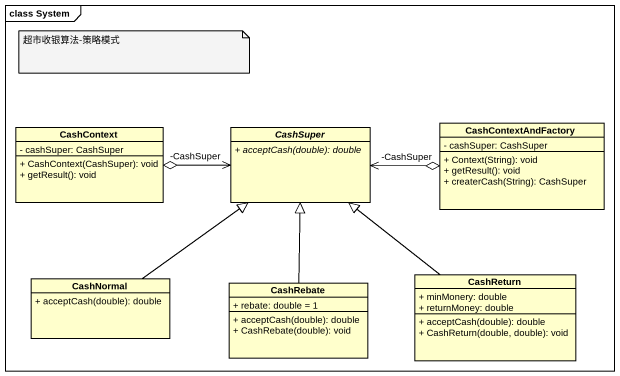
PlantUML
@startuml
mainframe class System
hide circle
hide empty members
skinparam classAttributeIconSize 0
class CashContext {
  - cashSuper: CashSuper
  + CashContext(CashSuper): void
  + getResult(): void
}
abstract class CashSuper {
  {abstract} + acceptCash(double): double
}
class CashContextAndFactory {
  - cashSuper: CashSuper
  + Context(String): void
  + getResult(): void
  + createrCash(String): CashSuper
}
class CashNormal {
  + acceptCash(double): double
}
class CashReturn {
  + minMonery: double
  + returnMoney: double
  + acceptCash(double): double
  + CashReturn(double, double): void
}
class CashRebate {
  + rebate: double = 1
  + acceptCash(double): double
  + CashRebate(double): void
}
CashSuper <-left-o "-CashSuper" CashContext
CashSuper <-right-o "-CashSuper" CashContextAndFactory
CashNormal -up-|> CashSuper
CashReturn -up-|> CashSuper
CashRebate -up-|> CashSuper
note as N1
  超市收银算法-策略模式
end note
@enduml
